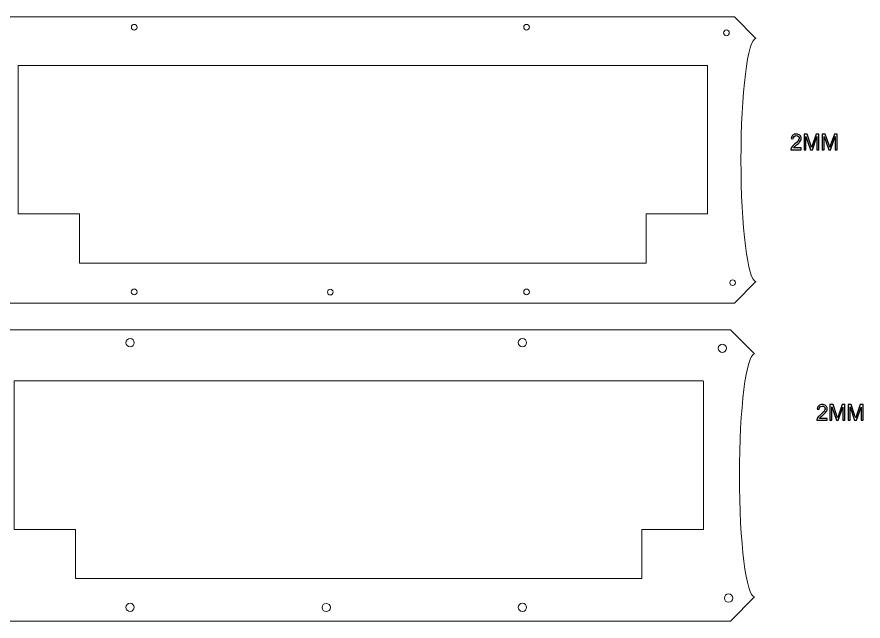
# Model space of a CAD drawing. Header units: millimetres. Extents: x -919 to 580, y -684 to 404.
# Drawn here: x -728.9 to -401, y 170.5 to 404.5 of the extents above; entities that cross this region are included whole.
import ezdxf

# ---------------------------------------------------------------- set-up
doc = ezdxf.new("R2010")
doc.units = ezdxf.units.MM
doc.header["$MEASUREMENT"] = 0
doc.layers.add('Layer 1', color=7, linetype='Continuous')

msp = doc.modelspace()

# ---------------------------------------------------------------- linework, layer by layer
at = {"layer": 'Layer 1', "color": 250, "lineweight": 20}
for centre, major_axis in [((-683.4931, 400.4757), (0, 1.1)), ((-531.4575, 400.496), (0, 1.1)), ((-454.007, 398.3216), (0, 1.1)), ((-451.5923, 301.5509), (0, 1.1)), ((-683.5094, 297.9641), (0, 1.1)), ((-607.4987, 297.9115), (0, 1.1)), ((-531.4652, 297.9705), (0, 1.1)), ((-685.0799, 278.2962), (0, 1.6)), ((-533.0443, 278.3165), (0, 1.6)), ((-455.5938, 276.1421), (0, 1.6)), ((-453.1791, 179.3714), (0, 1.6)), ((-685.0962, 175.7846), (0, 1.6)), ((-609.0855, 175.732), (0, 1.6)), ((-533.052, 175.791), (0, 1.6))]:
    msp.add_ellipse(centre, major_axis=major_axis, ratio=1, dxfattribs=at)
for points, knots in [([(-771.0602, 396.1357), (-771.0602, 396.1357), (-762.7154, 404.4806), (-762.7154, 404.4806), (-762.7154, 404.4806), (-450.8923, 404.4806), (-450.8923, 404.4806), (-450.8923, 404.4806), (-442.5475, 396.1357), (-442.5475, 396.1357)], [0, 0, 0, 0, 0.33333333, 0.33333333, 0.33333333, 0.66666667, 0.66666667, 0.66666667, 1, 1, 1, 1]), ([(-442.4905, 396.1601), (-445.7345, 396.1351), (-448.3627, 375.0658), (-448.3627, 349.0842), (-448.3627, 323.0849), (-445.7311, 302.0083), (-442.4848, 302.0083)], [0, 0, 0, 0, 0.5, 0.5, 0.5, 1, 1, 1, 1]), ([(-442.5475, 302.0083), (-442.5475, 302.0083), (-450.8923, 293.6634), (-450.8923, 293.6634), (-450.8923, 293.6634), (-762.7154, 293.6634), (-762.7154, 293.6634), (-762.7154, 293.6634), (-771.0602, 302.0083), (-771.0602, 302.0083)], [0, 0, 0, 0, 0.33333333, 0.33333333, 0.33333333, 0.66666667, 0.66666667, 0.66666667, 1, 1, 1, 1]), ([(-773.6196, 273.9779), (-773.6196, 273.9779), (-764.3022, 283.3058), (-764.3022, 283.3058), (-764.3022, 283.3058), (-452.4791, 283.3058), (-452.4791, 283.3058), (-452.4791, 283.3058), (-443.114, 273.9794), (-443.114, 273.9794)], [0, 0, 0, 0, 0.33333333, 0.33333333, 0.33333333, 0.66666667, 0.66666667, 0.66666667, 1, 1, 1, 1]), ([(-443.0772, 273.9806), (-446.3212, 273.9556), (-448.9494, 252.8863), (-448.9494, 226.9047), (-448.9494, 200.9054), (-446.3178, 179.8288), (-443.0715, 179.8288)], [0, 0, 0, 0, 0.5, 0.5, 0.5, 1, 1, 1, 1]), ([(-443.0976, 179.8293), (-443.0976, 179.8293), (-452.4791, 170.4752), (-452.4791, 170.4752), (-452.4791, 170.4752), (-764.3022, 170.4752), (-764.3022, 170.4752), (-764.3022, 170.4752), (-773.6829, 179.8288), (-773.6829, 179.8288)], [0, 0, 0, 0, 0.33333333, 0.33333333, 0.33333333, 0.66666667, 0.66666667, 0.66666667, 1, 1, 1, 1])]:
    msp.add_open_spline(points, degree=3, knots=knots, dxfattribs=at)
at = {"layer": 'Layer 1', "color": 250, "lineweight": 9}
for points in [[(-461.4263, 385.6765), (-461.4263, 385.6765), (-461.4438, 385.6881), (-461.4438, 385.6881), (-461.4438, 385.6881), (-461.461, 385.6978), (-461.461, 385.6978), (-461.461, 385.6978), (-461.4677, 385.7009), (-461.4677, 385.7009), (-461.4677, 385.7009), (-461.4782, 385.7048), (-461.4782, 385.7048), (-461.4782, 385.7048), (-461.4963, 385.7098), (-461.4963, 385.7098), (-461.4963, 385.7098), (-461.5199, 385.7146), (-461.5199, 385.7146), (-461.5199, 385.7146), (-461.5218, 385.7148), (-461.5218, 385.7148), (-461.5218, 385.7148), (-461.611, 385.7179), (-461.611, 385.7179), (-461.611, 385.7179), (-728.4468, 385.7192), (-728.4468, 385.7192), (-728.4468, 385.7192), (-728.4469, 377.4884), (-728.4469, 377.4884), (-728.4469, 377.4884), (-728.4469, 328.1686), (-728.4469, 328.1686), (-728.4469, 328.1686), (-704.6329, 328.1686), (-704.6329, 328.1686), (-704.6329, 328.1686), (-704.6329, 309.1171), (-704.6329, 309.1171), (-704.6329, 309.1171), (-485.1581, 309.1171), (-485.1581, 309.1171), (-485.1581, 309.1171), (-485.1581, 328.1686), (-485.1581, 328.1686), (-485.1581, 328.1686), (-461.3461, 328.1686), (-461.3461, 328.1686), (-461.3461, 328.1686), (-461.3461, 385.452), (-461.3461, 385.452), (-461.3461, 385.452), (-461.3492, 385.5414), (-461.3492, 385.5414), (-461.3492, 385.5414), (-461.3496, 385.5447), (-461.3496, 385.5447), (-461.3496, 385.5447), (-461.353, 385.5617), (-461.353, 385.5617), (-461.353, 385.5617), (-461.36, 385.5868), (-461.36, 385.5868), (-461.36, 385.5868), (-461.3624, 385.5931), (-461.3624, 385.5931), (-461.3624, 385.5931), (-461.3677, 385.6046), (-461.3677, 385.6046), (-461.3677, 385.6046), (-461.3777, 385.6226), (-461.3777, 385.6226), (-461.3777, 385.6226), (-461.3845, 385.6327), (-461.3845, 385.6327), (-461.3845, 385.6327), (-461.3938, 385.6445), (-461.3938, 385.6445), (-461.3938, 385.6445), (-461.4085, 385.6603), (-461.4085, 385.6603), (-461.4085, 385.6603), (-461.4234, 385.6742), (-461.4234, 385.6742), (-461.4234, 385.6742), (-461.4263, 385.6765), (-461.4263, 385.6765)], [(-463.0131, 263.497), (-463.0131, 263.497), (-463.0306, 263.5086), (-463.0306, 263.5086), (-463.0306, 263.5086), (-463.0478, 263.5183), (-463.0478, 263.5183), (-463.0478, 263.5183), (-463.0545, 263.5214), (-463.0545, 263.5214), (-463.0545, 263.5214), (-463.065, 263.5253), (-463.065, 263.5253), (-463.065, 263.5253), (-463.0831, 263.5303), (-463.0831, 263.5303), (-463.0831, 263.5303), (-463.1067, 263.5351), (-463.1067, 263.5351), (-463.1067, 263.5351), (-463.1086, 263.5353), (-463.1086, 263.5353), (-463.1086, 263.5353), (-463.1978, 263.5384), (-463.1978, 263.5384), (-463.1978, 263.5384), (-730.0336, 263.5397), (-730.0336, 263.5397), (-730.0336, 263.5397), (-730.0337, 255.3089), (-730.0337, 255.3089), (-730.0337, 255.3089), (-730.0337, 205.9891), (-730.0337, 205.9891), (-730.0337, 205.9891), (-706.2197, 205.9891), (-706.2197, 205.9891), (-706.2197, 205.9891), (-706.2197, 186.9376), (-706.2197, 186.9376), (-706.2197, 186.9376), (-486.7449, 186.9376), (-486.7449, 186.9376), (-486.7449, 186.9376), (-486.7449, 205.9891), (-486.7449, 205.9891), (-486.7449, 205.9891), (-462.9329, 205.9891), (-462.9329, 205.9891), (-462.9329, 205.9891), (-462.9329, 263.2725), (-462.9329, 263.2725), (-462.9329, 263.2725), (-462.936, 263.3619), (-462.936, 263.3619), (-462.936, 263.3619), (-462.9364, 263.3652), (-462.9364, 263.3652), (-462.9364, 263.3652), (-462.9398, 263.3822), (-462.9398, 263.3822), (-462.9398, 263.3822), (-462.9468, 263.4073), (-462.9468, 263.4073), (-462.9468, 263.4073), (-462.9492, 263.4136), (-462.9492, 263.4136), (-462.9492, 263.4136), (-462.9545, 263.4251), (-462.9545, 263.4251), (-462.9545, 263.4251), (-462.9645, 263.4431), (-462.9645, 263.4431), (-462.9645, 263.4431), (-462.9713, 263.4532), (-462.9713, 263.4532), (-462.9713, 263.4532), (-462.9806, 263.465), (-462.9806, 263.465), (-462.9806, 263.465), (-462.9953, 263.4808), (-462.9953, 263.4808), (-462.9953, 263.4808), (-463.0102, 263.4947), (-463.0102, 263.4947), (-463.0102, 263.4947), (-463.0131, 263.497), (-463.0131, 263.497)]]:
    msp.add_open_spline(points, degree=3, knots=[0, 0, 0, 0, 0.03448276, 0.03448276, 0.03448276, 0.06896552, 0.06896552, 0.06896552, 0.10344828, 0.10344828, 0.10344828, 0.13793103, 0.13793103, 0.13793103, 0.17241379, 0.17241379, 0.17241379, 0.20689655, 0.20689655, 0.20689655, 0.24137931, 0.24137931, 0.24137931, 0.27586207, 0.27586207, 0.27586207, 0.31034483, 0.31034483, 0.31034483, 0.34482759, 0.34482759, 0.34482759, 0.37931034, 0.37931034, 0.37931034, 0.4137931, 0.4137931, 0.4137931, 0.44827586, 0.44827586, 0.44827586, 0.48275862, 0.48275862, 0.48275862, 0.51724138, 0.51724138, 0.51724138, 0.55172414, 0.55172414, 0.55172414, 0.5862069, 0.5862069, 0.5862069, 0.62068966, 0.62068966, 0.62068966, 0.65517241, 0.65517241, 0.65517241, 0.68965517, 0.68965517, 0.68965517, 0.72413793, 0.72413793, 0.72413793, 0.75862069, 0.75862069, 0.75862069, 0.79310345, 0.79310345, 0.79310345, 0.82758621, 0.82758621, 0.82758621, 0.86206897, 0.86206897, 0.86206897, 0.89655172, 0.89655172, 0.89655172, 0.93103448, 0.93103448, 0.93103448, 0.96551724, 0.96551724, 0.96551724, 1, 1, 1, 1], dxfattribs=at)
at = {"layer": 'Layer 1', "color": 250}
for points, knots in [([(-425.0241, 353.7463), (-425.0241, 353.7463), (-425.0241, 353.0351), (-425.0241, 353.0351), (-425.0241, 353.0351), (-429.0374, 353.0351), (-429.0374, 353.0351), (-429.043, 353.2143), (-429.0134, 353.3865), (-428.9499, 353.553), (-428.8469, 353.8253), (-428.6818, 354.0948), (-428.4546, 354.3587), (-428.2274, 354.6226), (-427.9028, 354.9274), (-427.4809, 355.2731), (-426.8247, 355.8136), (-426.3788, 356.2412), (-426.146, 356.5572), (-425.9117, 356.8733), (-425.7946, 357.1725), (-425.7946, 357.4547), (-425.7946, 357.7496), (-425.9005, 357.998), (-426.1121, 358.2012), (-426.3238, 358.403), (-426.6004, 358.5046), (-426.9404, 358.5046), (-427.3003, 358.5046), (-427.5881, 358.3973), (-427.804, 358.1829), (-428.02, 357.9698), (-428.1286, 357.6734), (-428.1314, 357.2939), (-428.1314, 357.2939), (-428.8934, 357.3701), (-428.8934, 357.3701), (-428.8412, 357.9401), (-428.6437, 358.3748), (-428.3022, 358.6739), (-427.9593, 358.9731), (-427.5007, 359.1227), (-426.9235, 359.1227), (-426.3421, 359.1227), (-425.8807, 358.9618), (-425.542, 358.6386), (-425.202, 358.3155), (-425.0326, 357.9147), (-425.0326, 357.4378), (-425.0326, 357.1951), (-425.082, 356.9566), (-425.1822, 356.7223), (-425.281, 356.4867), (-425.4461, 356.2397), (-425.6761, 355.9801), (-425.9075, 355.7219), (-426.2899, 355.3649), (-426.8233, 354.9133), (-427.2706, 354.5379), (-427.5585, 354.2839), (-427.6855, 354.1499), (-427.8125, 354.0158), (-427.9169, 353.8818), (-428.0002, 353.7463), (-428.0002, 353.7463), (-425.0241, 353.7463), (-425.0241, 353.7463)], [0, 0, 0, 0, 0.04545455, 0.04545455, 0.04545455, 0.09090909, 0.09090909, 0.09090909, 0.13636364, 0.13636364, 0.13636364, 0.18181818, 0.18181818, 0.18181818, 0.22727273, 0.22727273, 0.22727273, 0.27272727, 0.27272727, 0.27272727, 0.31818182, 0.31818182, 0.31818182, 0.36363636, 0.36363636, 0.36363636, 0.40909091, 0.40909091, 0.40909091, 0.45454545, 0.45454545, 0.45454545, 0.5, 0.5, 0.5, 0.54545455, 0.54545455, 0.54545455, 0.59090909, 0.59090909, 0.59090909, 0.63636364, 0.63636364, 0.63636364, 0.68181818, 0.68181818, 0.68181818, 0.72727273, 0.72727273, 0.72727273, 0.77272727, 0.77272727, 0.77272727, 0.81818182, 0.81818182, 0.81818182, 0.86363636, 0.86363636, 0.86363636, 0.90909091, 0.90909091, 0.90909091, 0.95454545, 0.95454545, 0.95454545, 1, 1, 1, 1]), ([(-423.939, 353.0351), (-423.939, 353.0351), (-423.939, 359.0973), (-423.939, 359.0973), (-423.939, 359.0973), (-422.7367, 359.0973), (-422.7367, 359.0973), (-422.7367, 359.0973), (-421.303, 354.8061), (-421.303, 354.8061), (-421.1704, 354.4067), (-421.0744, 354.1075), (-421.0138, 353.9086), (-420.9446, 354.1287), (-420.836, 354.4533), (-420.6892, 354.8808), (-420.6892, 354.8808), (-419.2301, 359.0973), (-419.2301, 359.0973), (-419.2301, 359.0973), (-418.1562, 359.0973), (-418.1562, 359.0973), (-418.1562, 359.0973), (-418.1562, 353.0351), (-418.1562, 353.0351), (-418.1562, 353.0351), (-418.9267, 353.0351), (-418.9267, 353.0351), (-418.9267, 353.0351), (-418.9267, 358.1067), (-418.9267, 358.1067), (-418.9267, 358.1067), (-420.6963, 353.0351), (-420.6963, 353.0351), (-420.6963, 353.0351), (-421.4187, 353.0351), (-421.4187, 353.0351), (-421.4187, 353.0351), (-423.1685, 358.1998), (-423.1685, 358.1998), (-423.1685, 358.1998), (-423.1685, 353.0351), (-423.1685, 353.0351), (-423.1685, 353.0351), (-423.939, 353.0351), (-423.939, 353.0351)], [0, 0, 0, 0, 0.06666667, 0.06666667, 0.06666667, 0.13333333, 0.13333333, 0.13333333, 0.2, 0.2, 0.2, 0.26666667, 0.26666667, 0.26666667, 0.33333333, 0.33333333, 0.33333333, 0.4, 0.4, 0.4, 0.46666667, 0.46666667, 0.46666667, 0.53333333, 0.53333333, 0.53333333, 0.6, 0.6, 0.6, 0.66666667, 0.66666667, 0.66666667, 0.73333333, 0.73333333, 0.73333333, 0.8, 0.8, 0.8, 0.86666667, 0.86666667, 0.86666667, 0.93333333, 0.93333333, 0.93333333, 1, 1, 1, 1]), ([(-416.8862, 353.0351), (-416.8862, 353.0351), (-416.8862, 359.0973), (-416.8862, 359.0973), (-416.8862, 359.0973), (-415.6839, 359.0973), (-415.6839, 359.0973), (-415.6839, 359.0973), (-414.2502, 354.8061), (-414.2502, 354.8061), (-414.1176, 354.4067), (-414.0216, 354.1075), (-413.961, 353.9086), (-413.8918, 354.1287), (-413.7832, 354.4533), (-413.6364, 354.8808), (-413.6364, 354.8808), (-412.1773, 359.0973), (-412.1773, 359.0973), (-412.1773, 359.0973), (-411.1034, 359.0973), (-411.1034, 359.0973), (-411.1034, 359.0973), (-411.1034, 353.0351), (-411.1034, 353.0351), (-411.1034, 353.0351), (-411.8739, 353.0351), (-411.8739, 353.0351), (-411.8739, 353.0351), (-411.8739, 358.1067), (-411.8739, 358.1067), (-411.8739, 358.1067), (-413.6435, 353.0351), (-413.6435, 353.0351), (-413.6435, 353.0351), (-414.3659, 353.0351), (-414.3659, 353.0351), (-414.3659, 353.0351), (-416.1157, 358.1998), (-416.1157, 358.1998), (-416.1157, 358.1998), (-416.1157, 353.0351), (-416.1157, 353.0351), (-416.1157, 353.0351), (-416.8862, 353.0351), (-416.8862, 353.0351)], [0, 0, 0, 0, 0.06666667, 0.06666667, 0.06666667, 0.13333333, 0.13333333, 0.13333333, 0.2, 0.2, 0.2, 0.26666667, 0.26666667, 0.26666667, 0.33333333, 0.33333333, 0.33333333, 0.4, 0.4, 0.4, 0.46666667, 0.46666667, 0.46666667, 0.53333333, 0.53333333, 0.53333333, 0.6, 0.6, 0.6, 0.66666667, 0.66666667, 0.66666667, 0.73333333, 0.73333333, 0.73333333, 0.8, 0.8, 0.8, 0.86666667, 0.86666667, 0.86666667, 0.93333333, 0.93333333, 0.93333333, 1, 1, 1, 1]), ([(-414.9699, 248.9713), (-414.9699, 248.9713), (-414.9699, 248.2601), (-414.9699, 248.2601), (-414.9699, 248.2601), (-418.9832, 248.2601), (-418.9832, 248.2601), (-418.9888, 248.4393), (-418.9592, 248.6115), (-418.8957, 248.778), (-418.7927, 249.0503), (-418.6276, 249.3198), (-418.4004, 249.5837), (-418.1732, 249.8476), (-417.8486, 250.1524), (-417.4267, 250.4981), (-416.7705, 251.0386), (-416.3246, 251.4662), (-416.0918, 251.7822), (-415.8575, 252.0983), (-415.7404, 252.3975), (-415.7404, 252.6797), (-415.7404, 252.9746), (-415.8463, 253.223), (-416.0579, 253.4262), (-416.2696, 253.628), (-416.5462, 253.7296), (-416.8862, 253.7296), (-417.2461, 253.7296), (-417.5339, 253.6223), (-417.7498, 253.4079), (-417.9658, 253.1948), (-418.0744, 252.8984), (-418.0772, 252.5189), (-418.0772, 252.5189), (-418.8392, 252.5951), (-418.8392, 252.5951), (-418.787, 253.1651), (-418.5895, 253.5998), (-418.248, 253.8989), (-417.9051, 254.1981), (-417.4465, 254.3477), (-416.8693, 254.3477), (-416.2879, 254.3477), (-415.8265, 254.1868), (-415.4878, 253.8636), (-415.1478, 253.5405), (-414.9784, 253.1397), (-414.9784, 252.6628), (-414.9784, 252.4201), (-415.0278, 252.1816), (-415.128, 251.9473), (-415.2268, 251.7117), (-415.3919, 251.4647), (-415.6219, 251.2051), (-415.8533, 250.9469), (-416.2357, 250.5899), (-416.7691, 250.1383), (-417.2164, 249.7629), (-417.5043, 249.5089), (-417.6313, 249.3749), (-417.7583, 249.2408), (-417.8627, 249.1068), (-417.946, 248.9713), (-417.946, 248.9713), (-414.9699, 248.9713), (-414.9699, 248.9713)], [0, 0, 0, 0, 0.04545455, 0.04545455, 0.04545455, 0.09090909, 0.09090909, 0.09090909, 0.13636364, 0.13636364, 0.13636364, 0.18181818, 0.18181818, 0.18181818, 0.22727273, 0.22727273, 0.22727273, 0.27272727, 0.27272727, 0.27272727, 0.31818182, 0.31818182, 0.31818182, 0.36363636, 0.36363636, 0.36363636, 0.40909091, 0.40909091, 0.40909091, 0.45454545, 0.45454545, 0.45454545, 0.5, 0.5, 0.5, 0.54545455, 0.54545455, 0.54545455, 0.59090909, 0.59090909, 0.59090909, 0.63636364, 0.63636364, 0.63636364, 0.68181818, 0.68181818, 0.68181818, 0.72727273, 0.72727273, 0.72727273, 0.77272727, 0.77272727, 0.77272727, 0.81818182, 0.81818182, 0.81818182, 0.86363636, 0.86363636, 0.86363636, 0.90909091, 0.90909091, 0.90909091, 0.95454545, 0.95454545, 0.95454545, 1, 1, 1, 1]), ([(-413.8848, 248.2601), (-413.8848, 248.2601), (-413.8848, 254.3223), (-413.8848, 254.3223), (-413.8848, 254.3223), (-412.6825, 254.3223), (-412.6825, 254.3223), (-412.6825, 254.3223), (-411.2488, 250.0311), (-411.2488, 250.0311), (-411.1162, 249.6317), (-411.0202, 249.3325), (-410.9596, 249.1336), (-410.8904, 249.3537), (-410.7818, 249.6783), (-410.635, 250.1058), (-410.635, 250.1058), (-409.1759, 254.3223), (-409.1759, 254.3223), (-409.1759, 254.3223), (-408.102, 254.3223), (-408.102, 254.3223), (-408.102, 254.3223), (-408.102, 248.2601), (-408.102, 248.2601), (-408.102, 248.2601), (-408.8725, 248.2601), (-408.8725, 248.2601), (-408.8725, 248.2601), (-408.8725, 253.3317), (-408.8725, 253.3317), (-408.8725, 253.3317), (-410.6421, 248.2601), (-410.6421, 248.2601), (-410.6421, 248.2601), (-411.3645, 248.2601), (-411.3645, 248.2601), (-411.3645, 248.2601), (-413.1143, 253.4248), (-413.1143, 253.4248), (-413.1143, 253.4248), (-413.1143, 248.2601), (-413.1143, 248.2601), (-413.1143, 248.2601), (-413.8848, 248.2601), (-413.8848, 248.2601)], [0, 0, 0, 0, 0.06666667, 0.06666667, 0.06666667, 0.13333333, 0.13333333, 0.13333333, 0.2, 0.2, 0.2, 0.26666667, 0.26666667, 0.26666667, 0.33333333, 0.33333333, 0.33333333, 0.4, 0.4, 0.4, 0.46666667, 0.46666667, 0.46666667, 0.53333333, 0.53333333, 0.53333333, 0.6, 0.6, 0.6, 0.66666667, 0.66666667, 0.66666667, 0.73333333, 0.73333333, 0.73333333, 0.8, 0.8, 0.8, 0.86666667, 0.86666667, 0.86666667, 0.93333333, 0.93333333, 0.93333333, 1, 1, 1, 1]), ([(-406.832, 248.2601), (-406.832, 248.2601), (-406.832, 254.3223), (-406.832, 254.3223), (-406.832, 254.3223), (-405.6297, 254.3223), (-405.6297, 254.3223), (-405.6297, 254.3223), (-404.196, 250.0311), (-404.196, 250.0311), (-404.0634, 249.6317), (-403.9674, 249.3325), (-403.9068, 249.1336), (-403.8376, 249.3537), (-403.729, 249.6783), (-403.5822, 250.1058), (-403.5822, 250.1058), (-402.1231, 254.3223), (-402.1231, 254.3223), (-402.1231, 254.3223), (-401.0492, 254.3223), (-401.0492, 254.3223), (-401.0492, 254.3223), (-401.0492, 248.2601), (-401.0492, 248.2601), (-401.0492, 248.2601), (-401.8197, 248.2601), (-401.8197, 248.2601), (-401.8197, 248.2601), (-401.8197, 253.3317), (-401.8197, 253.3317), (-401.8197, 253.3317), (-403.5893, 248.2601), (-403.5893, 248.2601), (-403.5893, 248.2601), (-404.3117, 248.2601), (-404.3117, 248.2601), (-404.3117, 248.2601), (-406.0615, 253.4248), (-406.0615, 253.4248), (-406.0615, 253.4248), (-406.0615, 248.2601), (-406.0615, 248.2601), (-406.0615, 248.2601), (-406.832, 248.2601), (-406.832, 248.2601)], [0, 0, 0, 0, 0.06666667, 0.06666667, 0.06666667, 0.13333333, 0.13333333, 0.13333333, 0.2, 0.2, 0.2, 0.26666667, 0.26666667, 0.26666667, 0.33333333, 0.33333333, 0.33333333, 0.4, 0.4, 0.4, 0.46666667, 0.46666667, 0.46666667, 0.53333333, 0.53333333, 0.53333333, 0.6, 0.6, 0.6, 0.66666667, 0.66666667, 0.66666667, 0.73333333, 0.73333333, 0.73333333, 0.8, 0.8, 0.8, 0.86666667, 0.86666667, 0.86666667, 0.93333333, 0.93333333, 0.93333333, 1, 1, 1, 1])]:
    msp.add_open_spline(points, degree=3, knots=knots, dxfattribs=at)

doc.saveas('drawing.dxf')
